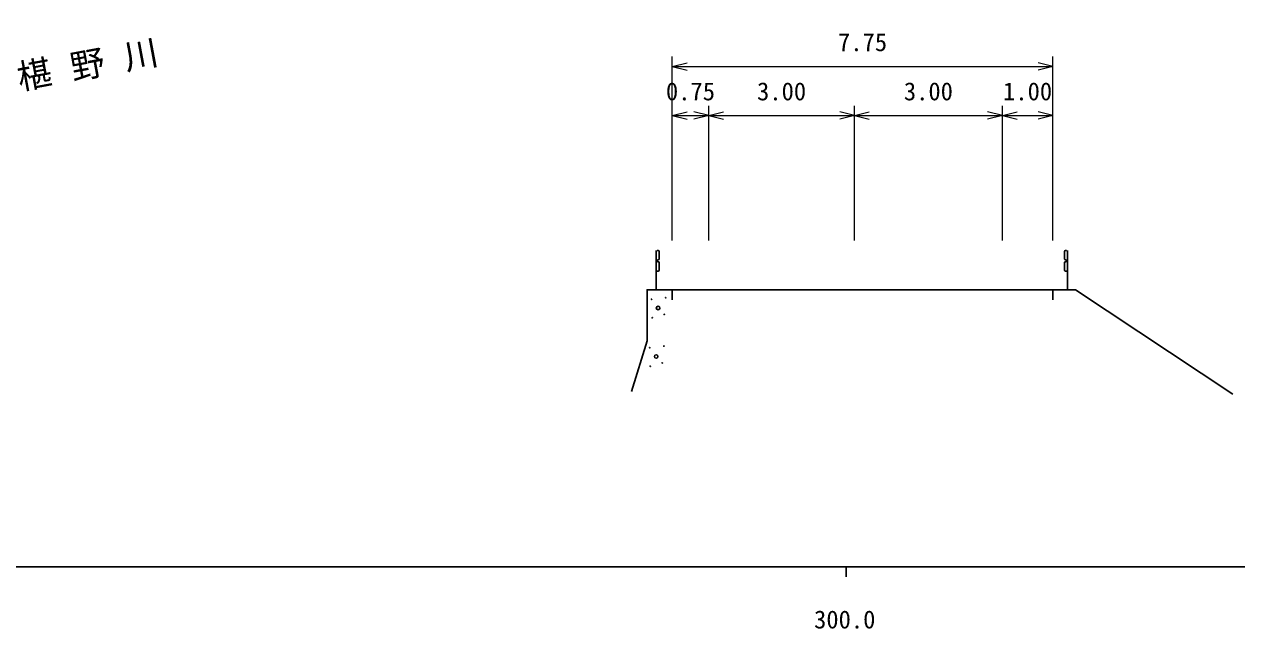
# Model space of a CAD drawing. Units: millimetres on the paper, enlarged 1000 times. Extents: x 40000 to 680000, y 20000 to 380000.
# Drawn here: x 284494 to 407666, y 198715 to 260178 of the extents above; entities that cross this region are included whole.
import ezdxf
from ezdxf.enums import TextEntityAlignment as Align

# ---------------------------------------------------------------- set-up
doc = ezdxf.new("R2010")
doc.units = ezdxf.units.MM
doc.header["$LTSCALE"] = 1000
for name, color, linetype, lineweight in [('M-BGD', 7, 'Continuous', 25), ('M-BMK-HTXT', 7, 'Continuous', 13), ('M-STR-HTXT', 7, 'Continuous', 13), ('M-TTL-BAND', 7, 'Continuous', 25)]:
    doc.layers.add(name, color=color, linetype=linetype, lineweight=lineweight)
doc.styles.add('ＭＳ ゴシック', font='')
doc.styles.get('ＭＳ ゴシック').set_extended_font_data('MS Gothic')

msp = doc.modelspace()

# ---------------------------------------------------------------- linework, layer by layer
at = {"layer": 'M-BGD'}
for p, q in [((348690, 233184), (348690, 237184)), ((348790, 237184), (348890, 237184)), ((348990, 237084), (348990, 236334)), ((390176, 237084), (390176, 236334)), ((390376, 237184), (390276, 237184)), ((390476, 233184), (390476, 237184)), ((348990, 235934), (348990, 235184)), ((390176, 235934), (390176, 235184)), ((348790, 235084), (348890, 235084)), ((390376, 235084), (390276, 235084)), ((350321, 233184), (350321, 232155)), ((388985, 233184), (388985, 232155))]:
    msp.add_line(p, q, dxfattribs=at)
msp.add_lwpolyline([(346183, 222830), (347765, 227986), (347765, 233184), (350321, 233184), (388985, 233184), (391291, 233184), (407274, 222567)], dxfattribs=at)
for centre, radius in [((348228, 232209), 24), ((349666, 232370), 24), ((348287, 230330), 24), ((348883, 231320), 180), ((349505, 230668), 24), ((348036, 227285), 24), ((349474, 227447), 24), ((348095, 225407), 24), ((348690, 226396), 180), ((349312, 225744), 24)]:
    msp.add_circle(centre, radius, dxfattribs=at)
for centre, start, end in [((348890, 237084), 0, 90), ((390276, 237084), 90, 180), ((348890, 236134), 90, 270), ((348890, 236334), 270, 0), ((348890, 235934), 0, 90), ((390276, 236334), 180, 270), ((390276, 235934), 90, 180), ((390276, 236134), 270, 90), ((348890, 235184), 270, 0), ((390276, 235184), 180, 270)]:
    msp.add_arc(centre, 100, start, end, dxfattribs=at)
msp.add_open_spline([(284031, 288171), (285924, 288241), (286484, 288274), (288052, 288179), (289365, 288099), (290090, 287922), (291401, 287816), (291707, 287791), (291879, 287789), (292184, 287766), (293601, 287660), (294388, 287460), (295809, 287448), (299280, 287420), (301225, 287662), (304677, 288028), (305050, 288068), (305258, 288105), (305630, 288156), (305978, 288205), (306173, 288228), (306520, 288284), (307592, 288458), (308189, 288578), (309253, 288795), (311609, 289276), (312904, 289659), (315260, 290136), (316360, 290358), (316983, 290450), (318088, 290647), (318659, 290748), (318979, 290805), (319550, 290902), (322722, 291441), (324501, 291736), (327687, 292181), (328340, 292272), (328714, 292256), (329371, 292310), (333029, 292608), (335071, 292868), (338734, 293097), (342011, 293301), (343856, 293288), (347139, 293247), (351091, 293199), (353303, 293066), (357248, 292843), (362366, 292554), (365210, 292006), (370334, 291835), (372964, 291747), (374440, 291883), (377071, 291835), (380156, 291778), (381881, 291629), (384961, 291438), (387235, 291298), (388502, 291112), (390779, 291006), (393014, 290902), (394269, 290934), (396507, 290934), (398660, 290934), (399867, 290943), (402019, 291006), (404089, 291066), (405244, 291241), (407315, 291258), (409054, 291273), (410029, 291203), (411764, 291079), (414458, 290887), (415980, 290781), (418630, 290259), (420078, 289974), (420881, 289757), (422287, 289309), (422724, 289169), (422964, 289075), (423400, 288928), (423474, 288903), (423516, 288890), (423590, 288865), (424100, 288693), (424387, 288600), (424894, 288421), (426771, 287758), (427840, 287432), (429695, 286709), (440497, 282497), (446383, 279731), (457106, 275321), (464362, 272337), (468488, 270814), (475707, 267741), (478085, 266729), (479388, 266095), (481749, 265044), (486344, 262998), (488994, 262014), (493515, 259810), (494384, 259386), (494860, 259129), (495709, 258667), (495797, 258620), (495845, 258590), (495932, 258540), (496019, 258491), (496067, 258462), (496155, 258414), (496513, 258213), (496725, 258119), (497077, 257906), (501227, 255385), (503576, 253993), (507509, 251144), (510554, 248939), (512082, 247470), (514984, 245080), (515460, 244688), (515718, 244457), (516193, 244064), (517632, 242870), (518383, 242132), (519883, 241015), (520461, 240585), (520653, 240437), (521378, 239936)], degree=3, knots=[0, 0, 0, 0, 1, 1, 1, 2, 2, 2, 3, 3, 3, 4, 4, 4, 5, 5, 5, 6, 6, 6, 7, 7, 7, 8, 8, 8, 9, 9, 9, 10, 10, 10, 11, 11, 11, 12, 12, 12, 13, 13, 13, 14, 14, 14, 15, 15, 15, 16, 16, 16, 17, 17, 17, 18, 18, 18, 19, 19, 19, 20, 20, 20, 21, 21, 21, 22, 22, 22, 23, 23, 23, 24, 24, 24, 25, 25, 25, 26, 26, 26, 27, 27, 27, 28, 28, 28, 29, 29, 29, 30, 30, 30, 31, 31, 31, 32, 32, 32, 33, 33, 33, 34, 34, 34, 35, 35, 35, 36, 36, 36, 37, 37, 37, 38, 38, 38, 39, 39, 39, 40, 40, 40, 41, 41, 41, 42, 42, 42, 43, 43, 43, 43], dxfattribs=at)
at = {"layer": 'M-STR-HTXT'}
for p, q in [((350321, 238184), (350321, 256889)), ((350321, 255889), (351821, 256264)), ((388985, 255889), (387485, 256264)), ((388985, 238184), (388985, 256889)), ((350321, 255889), (388985, 255889)), ((350321, 255889), (351821, 255514)), ((388985, 255889), (387485, 255514)), ((354024, 238184), (354024, 251889)), ((368831, 238184), (368831, 251889)), ((383854, 238184), (383854, 251889)), ((350321, 250889), (351821, 251264)), ((350321, 250889), (354024, 250889)), ((350321, 250889), (351821, 250514)), ((354024, 250889), (352524, 251264)), ((354024, 250889), (352524, 250514)), ((354024, 250889), (355524, 251264)), ((354024, 250889), (368831, 250889)), ((354024, 250889), (355524, 250514)), ((368831, 250889), (367331, 251264)), ((368831, 250889), (367331, 250514)), ((368831, 250889), (370331, 251264)), ((368831, 250889), (383854, 250889)), ((368831, 250889), (370331, 250514)), ((383854, 250889), (382354, 251264)), ((383854, 250889), (382354, 250514)), ((383854, 250889), (385354, 251264)), ((383854, 250889), (388985, 250889)), ((383854, 250889), (385354, 250514)), ((388985, 250889), (387485, 251264)), ((388985, 250889), (387485, 250514))]:
    msp.add_line(p, q, dxfattribs=at)
msp.add_arc((395661, 64431), 212500, 54.35766, 89.31783, dxfattribs=at)
at = {"layer": 'M-TTL-BAND'}
for p, q in [((40000, 205000), (579000, 205000)), ((368000, 205000), (368000, 204000))]:
    msp.add_line(p, q, dxfattribs=at)

# ---------------------------------------------------------------- texts
at = {"layer": 'M-BMK-HTXT', "insert": (292192, 254701), "char_height": 2566, "attachment_point": 8, "rotation": 10.558, "style": 'ＭＳ ゴシック'}
msp.add_mtext('\\T1.57;椹野川', dxfattribs=at)
at = {"layer": 'M-STR-HTXT', "style": 'ＭＳ ゴシック'}
for s, p in [('7.75', (369653, 256889)), ('0.75', (352173, 251889)), ('3.00', (361428, 251889)), ('3.00', (376342, 251889)), ('1.00', (386419, 251889))]:
    msp.add_text(s, height=1833, dxfattribs=at).set_placement(p, align=Align.BOTTOM_CENTER)
at = {"layer": 'M-TTL-BAND', "style": 'ＭＳ ゴシック'}
msp.add_text('300.0', height=1833, dxfattribs=at).set_placement((367844, 198195), align=Align.BOTTOM_CENTER)

doc.saveas('drawing.dxf')
